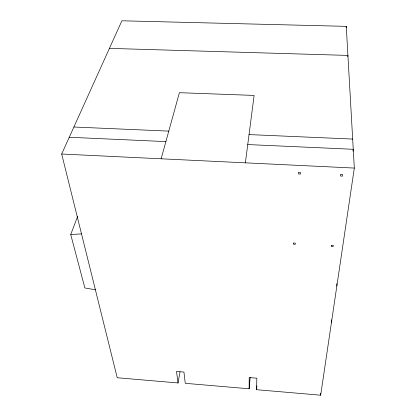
<?xml version="1.0" encoding="UTF-8"?>
<svg xmlns="http://www.w3.org/2000/svg" width="416" height="416" viewBox="0 0 416 416"><rect width="100%" height="100%" fill="white"/><g stroke="black" fill="none" stroke-linecap="round" stroke-linejoin="round"><path stroke-width="0.62" d="M320.679 395.2L354.318 168.069L346.268 26.348L121.888 20.8L61.682 154.024L117.229 377.744L178.027 382.959L176.504 371.462L183.94 372.086L185.276 383.313L249.148 388.794L249.21 377.562L256.833 378.201L256.599 389.704L320.679 395.2L320.679 393.26M256.599 389.704L256.906 385.887M249.148 388.794L250.167 377.328M346.122 27.638L346.268 26.348M347.766 56.696L347.916 55.411L109.429 48.376M245.378 162.838L254.119 95.425L179.4 92.69L161.138 158.798M352.976 151.216L353.252 149.292L247.749 144.555M178.027 382.959L180.019 371.764M95.649 289.832L84.869 287.955L70.72 234.525L77.683 216.31M70.72 234.525L81.541 233.891M73.887 127.015L168.782 131.118M249.044 134.586L352.669 139.069M69.264 137.254L165.885 141.606M61.682 154.024L354.318 168.069M336.788 283.525L336.846 286.057M331.422 319.847L331.458 322.431M293.566 243.022L293.478 244.234L295.246 244.343L295.334 243.131L293.566 243.022M298.662 172.489L298.558 173.971L300.513 174.07L300.622 172.583L298.662 172.489M331.51 245.336L331.354 246.548L333.143 246.657L333.304 245.445L331.51 245.336M340.761 174.559L340.569 176.051L342.55 176.145L342.748 174.658L340.761 174.559"/></g></svg>
